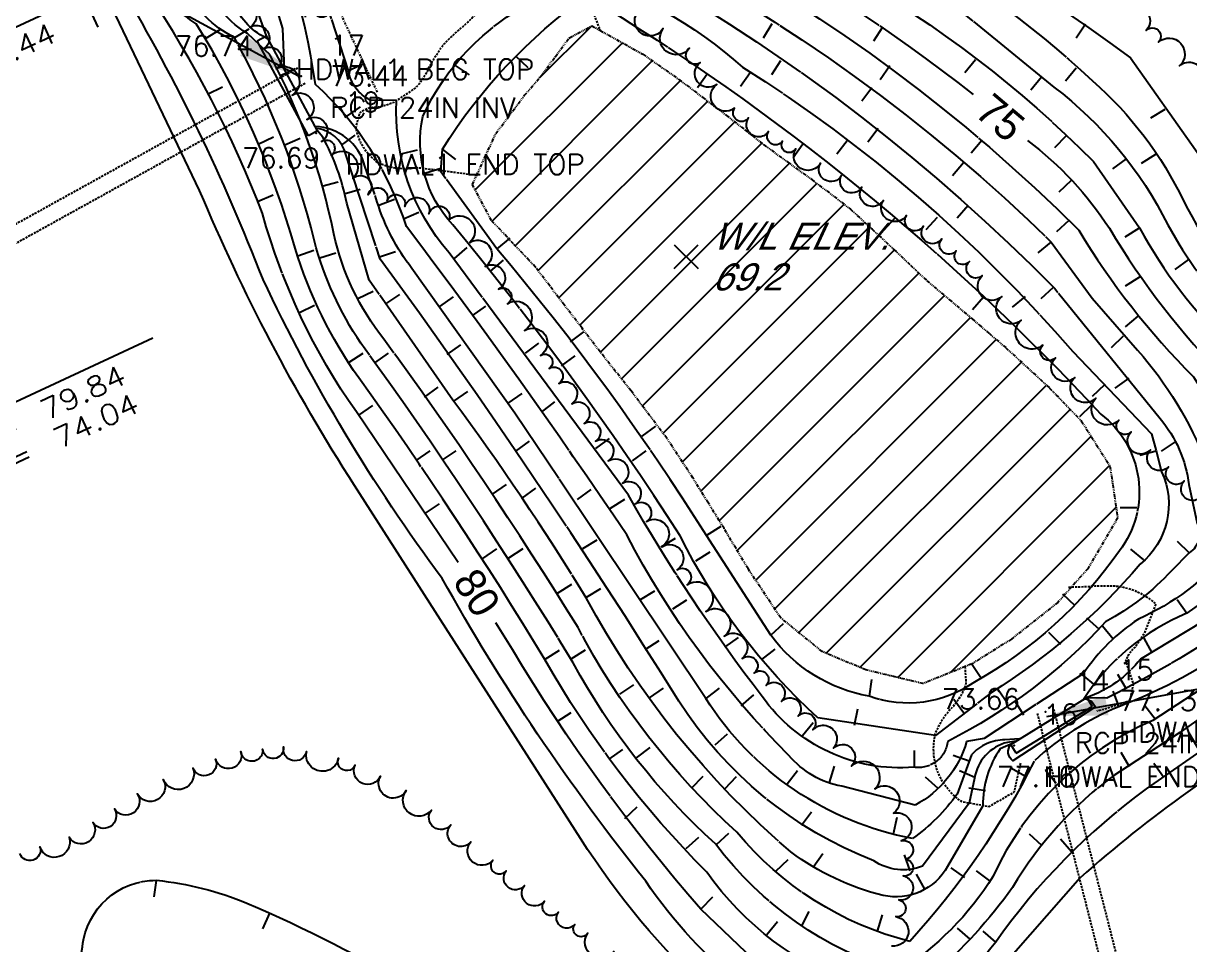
# Model space of a CAD drawing. Header units: feet. Extents: x 1023941 to 1026768, y 90264 to 94497.
# Drawn here: x 1025408.5 to 1025546.3, y 91420.2 to 91529 of the extents above; entities that cross this region are included whole.
import ezdxf
from ezdxf.enums import TextEntityAlignment as Align

# ---------------------------------------------------------------- set-up
doc = ezdxf.new("R2010")
doc.units = ezdxf.units.FT
doc.header["$MEASUREMENT"] = 0
for name, pattern in [('DASHDOT2', [0.5, 0.25, -0.11875, 0.0125, -0.11875]), ('HIDDEN', [0.375, 0.25, -0.125]), ('LTP702', [40, 40, 0]), ('LTP706', [40, 40, 0]), ('WATER2', [0.56, 0.4, -0.04, 0, -0.04, 0, -0.04, 0, -0.04])]:
    doc.linetypes.add(name, pattern=pattern)
for name, color, linetype in [('ANNOTATE', 10, 'Continuous'), ('BRUSH', 9, 'Continuous'), ('CF-DEP_INDX', 11, 'LTP702'), ('CF-DEP_INT', 9, 'LTP706'), ('CF-INTERMED', 9, 'Continuous'), ('DESC', 2, 'Continuous'), ('DITCH', 9, 'DASHDOT2'), ('E1SIT', 11, 'Continuous'), ('E6DRL', 9, 'HIDDEN'), ('E6SIL', 9, 'Continuous'), ('E6SIT', 9, 'Continuous'), ('E6TOS', 9, 'Continuous'), ('E7SIL', 9, 'Continuous'), ('E7SIT', 10, 'Continuous'), ('ELEV', 9, 'Continuous'), ('HATCH', 9, 'Continuous'), ('HEADWALL', 10, 'Continuous'), ('LAKE', 10, 'WATER2'), ('PNTS', 2, 'Continuous'), ('ROCKLINE', 10, 'HIDDEN'), ('WSPOT', 10, 'Continuous')]:
    doc.layers.add(name, color=color, linetype=linetype)
doc.styles.add('60', font='simplex.shx', dxfattribs={"width": 1.15, "height": 2.4})
doc.styles.add('60S', font='simplex.shx', dxfattribs={"width": 1.15, "oblique": 22, "height": 2.4})
doc.styles.add('80', font='simplex.shx', dxfattribs={"width": 1.66, "height": 3.08})
doc.styles.add('S6', font='SIMPLEX', dxfattribs={"height": 0.083333})
doc.dimstyles.get("Standard").update_dxf_attribs({"dimtxt": 0.18, "dimasz": 0.18, "dimexe": 0.18, "dimexo": 0.0625, "dimgap": 0.09, "dimtad": 0, "dimtih": 1, "dimtoh": 1, "dimdec": 4, "dimzin": 0, "dimdsep": 46, "dimtxsty": 'Standard', "dimcen": 0.09, "dimadec": 0, "dimazin": 0, "dimtfac": 1, "dimtdec": 4, "dimtofl": 0, "dimtmove": 0, "dimatfit": 3, "dimfxl": 1, "dimtolj": 1, "dimtzin": 0, "dimarcsym": 0})

# ---------------------------------------------------------------- blocks, each defined once
blk = doc.blocks.new('ELHWOUT')
at = {"layer": 'E7SIL'}
for p, q in [((-0.1174, 0.117), (-0.1174, -0.1036)), ((-1.2174, 0), (-0.1174, 0)), ((0, 0), (-0.1174, 0))]:
    blk.add_line(p, q, dxfattribs=at)
at = {"layer": 'E1SIT', "style": '80', "width": 1.66}
blk.add_attdef('STRUC.', (-1.1636, 0.0228), '', height=0.077, dxfattribs=at)
at = {"layer": 'E6SIT', "style": '60', "width": 1.15}
blk.add_text('OUT', height=0.06, dxfattribs=at).set_placement((-0.9358, -0.0892))
at = {"layer": 'E7SIT', "style": '60', "width": 1.15}
for s, p in [('INV.', (-1.1636, -0.0892)), ('=', (-0.6617, -0.0892))]:
    blk.add_text(s, height=0.06, dxfattribs=at).set_placement(p)
blk.add_attdef('INV.1', (-0.5059, -0.0892), '', height=0.06, dxfattribs=at)
blk = doc.blocks.new('EROUT')
at = {"layer": 'E6SIL'}
for p, q in [((0.1174, 0.1477), (0.1174, -0.1477)), ((0.1174, 0), (0, 0)), ((0.1174, 0.0307), (1.2174, 0.0307))]:
    blk.add_line(p, q, dxfattribs=at)
at = {"layer": 'E1SIT', "style": '80', "width": 1.66}
blk.add_attdef('STRUC.', (0.1712, 0.0535), '', height=0.077, dxfattribs=at)
at = {"layer": 'E6SIT', "style": '60', "width": 1.15}
blk.add_text('OUT', height=0.06, dxfattribs=at).set_placement((0.399, -0.1505))
at = {"layer": 'E7SIT', "style": '60', "width": 1.15}
for s, p in [('RIM', (0.1712, -0.0585)), ('=', (0.6731, -0.0585)), ('INV.', (0.1712, -0.1505)), ('=', (0.6731, -0.1505))]:
    blk.add_text(s, height=0.06, dxfattribs=at).set_placement(p)
for tag, p in [('RIM', (0.8289, -0.0585)), ('INV.OUT', (0.8289, -0.1505))]:
    blk.add_attdef(tag, p, '', height=0.06, dxfattribs=at)
blk = doc.blocks.new('WSPOT')
for p, q in [((-0.5, -0.5), (0.5, 0.5)), ((-0.5, 0.5), (0.5, -0.5))]:
    blk.add_line(p, q)
blk = doc.blocks.new('POINT')
blk.add_point((0, 0))
at = {"layer": 'DESC', "style": 'S6'}
blk.add_attdef('DESC', (0.1191, -0.1698), '', height=0.0833, dxfattribs=at)
at = {"layer": 'ELEV', "style": 'S6'}
blk.add_attdef('ELEV', (0.1191, -0.0403), '', height=0.0833, dxfattribs=at)
at = {"layer": 'PNTS', "style": 'S6'}
blk.add_attdef('POINT', (0.1191, 0.0855), '', height=0.0833, dxfattribs=at)
blk = doc.blocks.new('DEPRESS2')
blk.add_line((0.005859, -0.996094), (0.001953, -0.001953))
blk = doc.blocks.new('DEPRESS')
blk.add_line((0.005859, -0.996094), (0.001953, -0.001953))

msp = doc.modelspace()

# ---------------------------------------------------------------- linework, layer by layer
at = {"layer": 'BRUSH', "flags": 128}
for points in [[(1025433.59, 91531.32, -1), (1025435.3, 91528.56, -1), (1025436.91, 91526.02, -1), (1025438.4, 91523.67, -1), (1025440.28, 91520.57, -1), (1025442.04, 91517.69, -1), (1025443.77, 91515.09, -1), (1025444.88, 91513.43, -1), (1025447.45, 91510.7, -1), (1025449.25, 91508.79, -1), (1025451.51, 91508.06, -1), (1025453.58, 91507.4, -1), (1025456.45, 91506.55, -1), (1025458.84, 91505.85, -1), (1025461.28, 91503.17, -1), (1025463.09, 91500.32, -1), (1025464.68, 91497.64, -1), (1025465.71, 91495.92, -1), (1025467.74, 91492.76, -1), (1025469.64, 91489.82, -1), (1025470.64, 91488.28, -1), (1025471.78, 91486.49, -1), (1025473.31, 91484.11, -1), (1025474.79, 91481.79, -1), (1025476.13, 91479.68, -1), (1025477.61, 91477.36, -1), (1025479.29, 91474.72, -1), (1025480.82, 91472.29, -1), (1025482.13, 91470.2, -1), (1025483.98, 91467.23, -1), (1025485.77, 91464.51, -1), (1025486.94, 91462.74, -1), (1025489.17, 91459.57, -1), (1025491.32, 91456.65, -1), (1025493.45, 91454.03, -1), (1025494.87, 91452.29, -1), (1025496.26, 91450.85, -1), (1025498.09, 91448.96, -1), (1025500.04, 91447.2, -1), (1025501.81, 91445.61, -1), (1025504.22, 91443.43, -1), (1025506.36, 91441.33, -1), (1025509.13, 91438.62, -1), (1025511.33, 91435.74, -1), (1025512.22, 91432.49, -1), (1025512.81, 91430.32, -1), (1025512.46, 91428.35, -1), (1025511.94, 91425.52, -1), (1025511.58, 91423.54, -1), (1025511.1, 91420.07, -1)], [(1025547.68, 91473.13, -1), (1025545.65, 91474.99, -1), (1025543.81, 91476.68, -1), (1025541.66, 91478.66, -1), (1025539.39, 91480.8, -1), (1025537.93, 91482.18, -1), (1025535.23, 91484.77, -1), (1025532.72, 91487.22, -1), (1025530.45, 91489.54, -1), (1025528.96, 91491.05, -1), (1025526.4, 91493.97, -1), (1025524.1, 91496.77, -1), (1025521.81, 91499.25, -1), (1025520.29, 91500.91, -1), (1025518.74, 91502.17, -1), (1025517.02, 91503.59, -1), (1025514.85, 91505.07, -1), (1025512.86, 91506.36, -1), (1025510.13, 91508.13, -1), (1025507.57, 91509.69, -1), (1025505.19, 91511.07, -1), (1025502.69, 91512.51, -1), (1025499.77, 91514.21, -1), (1025498.22, 91515.12, -1), (1025496.57, 91516.25, -1), (1025494.2, 91517.88, -1), (1025492.54, 91519.01, -1), (1025490.44, 91521.81, -1), (1025488.5, 91524.41, -1), (1025487.23, 91526.12, -1), (1025484.11, 91528.41, -1), (1025481.02, 91530.3, -1)], [(1025538.94, 91530.39, -1), (1025541.18, 91528.21, -1), (1025542.61, 91526.81, -1), (1025545.11, 91524.03, -1), (1025547.38, 91521.36, -1)], [(1025478.31, 91419.48, -1), (1025475.2, 91421.58, -1), (1025473.66, 91422.63, -1), (1025471.76, 91424.06, -1), (1025470.09, 91425.37, -1), (1025467.73, 91427.22, -1), (1025465.58, 91428.94, -1), (1025463.99, 91430.2, -1), (1025461.4, 91432.37, -1), (1025459.02, 91434.38, -1), (1025456.74, 91436.13, -1), (1025453.76, 91438.42, -1), (1025450.72, 91440.14, -1), (1025447.72, 91441.42, -1), (1025445.77, 91442.25, -1), (1025441.97, 91443.03, -1), (1025439.28, 91443.59, -1), (1025436.8, 91443.31, -1), (1025434.24, 91443.03, -1), (1025431.25, 91442.13, -1), (1025428.57, 91441.09, -1), (1025425.07, 91439.74, -1), (1025422, 91438.05, -1), (1025419.29, 91436.26, -1), (1025416.75, 91434.67, -1), (1025413.94, 91432.91, -1), (1025410.49, 91431.79, -1), (1025408.12, 91431.01, -1)]]:
    msp.add_lwpolyline(points, format="xyb", dxfattribs=at)
at = {"layer": 'CF-DEP_INDX', "flags": 128}
for points, elevation in [([(1025271.95, 91877.06, -0.017898943), (1025304.82, 91823.34, -0.028546735), (1025338.88, 91764.38, -0.042330164), (1025355.02, 91735.84, -0.091026461), (1025358.48, 91722.36, 0.067737758), (1025365.28, 91709.79, -0.04574151), (1025377.94, 91688.65, -0.05523161), (1025393.66, 91659.21), (1025423.03, 91605.76, 0.129145282), (1025438.78, 91586.67, 0.046379529), (1025477.46, 91563.92), (1025489.85, 91567.35, -0.087923039), (1025518.45, 91559.88), (1025525.86, 91557.4, -0.161359331), (1025532.98, 91552.03, 0.172733626), (1025541.8, 91545.03, -0.163781521), (1025548.49, 91538.37), (1025550.5, 91534.45, 0.196144276), (1025559.52, 91529.21, -0.189408516), (1025576.66, 91519.8, -0.169505492), (1025582.45, 91486.86, -0.03603737), (1025572.16, 91473.19, -0.074681818), (1025566.96, 91456.57), (1025541.17, 91438.64, 0.081162336), (1025523.39, 91420.54, -0.152124971), (1025511.48, 91411.88, -0.207981433), (1025494.8, 91418.49), (1025488.58, 91424.41, -0.044446413), (1025466.3, 91455.08), (1025464.36, 91458.24)], 80), ([(1025459.89, 91465.35), (1025447.87, 91483.14, -0.084887049), (1025436.78, 91506.58, 0.05511632), (1025423.29, 91532.67), (1025415.74, 91552.33), (1025409.87, 91572.4, 0.043801979), (1025397.77, 91599.12, 0.036216787), (1025373.14, 91647.81, 0.039466156), (1025364.28, 91663, 0.21752289), (1025351.85, 91669.64, -0.030106893), (1025275.51, 91681.74), (1025252.91, 91685.77), (1025243.67, 91687.34), (1025239.45, 91688.03, -0.327532999), (1025229.7, 91695.89), (1025228.43, 91700.43), (1025231.26, 91709.11, -0.094095183), (1025254.34, 91707.84), (1025293.59, 91700.57)], 80), ([(1025437.26, 91527.57), (1025429.52, 91549.25), (1025420.15, 91575.16), (1025418.61, 91579.09, -0.245049564), (1025424.54, 91576.51, 0.097213476), (1025449.99, 91562.29, 0.095663912), (1025473, 91546.29), (1025476.58, 91544.28, -0.187833473), (1025489.71, 91540.77, -0.045343733), (1025520.74, 91520.62)], 75), ([(1025525.76, 91444.28), (1025524.78, 91444.12, 0.30005289), (1025520.89, 91439.89), (1025520.24, 91436.94), (1025514.75, 91429.49, -0.245307745), (1025508.98, 91430.14, -0.158741737), (1025485.96, 91448.99, 0.018771762), (1025450.69, 91501.17), (1025446.44, 91514.14, 0.273115092), (1025443.15, 91516.62)], 75), ([(1025527.16, 91515.2, -0.088844926), (1025536.82, 91504.83, 0.059966362), (1025550.67, 91486.95), (1025553.6, 91481.05, -0.048720719), (1025555.73, 91468.25, -0.231804235), (1025551.94, 91460.89), (1025540.51, 91453.96, -0.143169117), (1025534.14, 91449.42)], 75)]:
    msp.add_lwpolyline(points, format="xyb", dxfattribs=dict(at, elevation=elevation))
at = {"layer": 'CF-DEP_INDX', "elevation": 70, "flags": 128}
msp.add_lwpolyline([(1025508.43, 91449.57, -0.19190239), (1025496.83, 91456.79), (1025489.23, 91468.54, 0.034598836), (1025464.48, 91502.41), (1025457.87, 91511.49), (1025458.03, 91514.17, -0.098972341), (1025475.07, 91532.26, -0.069768605), (1025535.8, 91482.9, -0.414346332), (1025538, 91466.73, -0.113400825), (1025520.87, 91451.24, -0.244494534), (1025508.43, 91449.57)], format="xyb", close=True, dxfattribs=at)
at = {"layer": 'CF-DEP_INT', "flags": 128}
for points, elevation in [([(1025226.6, 91938.13, 0.046663955), (1025239.04, 91919.83, -0.097641293), (1025246.59, 91908.54, 0.033077216), (1025280.02, 91856.62, -0.079840252), (1025299.76, 91827.14), (1025318.32, 91789.48, -0.017792185), (1025340.05, 91753.59, -0.040370994), (1025350.71, 91731.85, 0.047819829), (1025368.72, 91700.57), (1025386.73, 91667.22, 0.03071599), (1025408.31, 91626.46), (1025420.56, 91603.68, 0.162239228), (1025454.38, 91573.01), (1025465.93, 91566.29, 0.044286853), (1025497.75, 91550.07, -0.046558089), (1025539.32, 91524.96), (1025559.65, 91496.14), (1025563.05, 91491.51, -0.10873067), (1025566.08, 91483.19), (1025566.58, 91479.24), (1025567.95, 91470.2), (1025566.87, 91466.32, -0.187221478), (1025556.1, 91453.09), (1025545.15, 91445.27), (1025537.47, 91440.3, 0.101535816), (1025525.39, 91426.99, -0.056795732), (1025515.93, 91416.6, -0.281175852), (1025507.16, 91415.26, -0.15490782), (1025489.26, 91428.8, -0.067342726), (1025470.12, 91453.92, 0.019994451), (1025448.16, 91487.16, -0.077865959), (1025440.63, 91502.47, 0.070182951), (1025428.96, 91529, -0.188566554), (1025424.88, 91534.14, -0.020473449), (1025410.54, 91576.96, 0.044106916), (1025400.84, 91597.33, 0.030134069), (1025371.04, 91656.57), (1025366.14, 91664.11, 0.200072641), (1025350.48, 91672.15, -0.022425091), (1025274.89, 91684.11), (1025238.92, 91690.2), (1025236.04, 91690.72, -0.44562906), (1025233.23, 91706.62, -0.123450583), (1025250.25, 91705.88, 0.014620044), (1025339.78, 91690.37), (1025344.45, 91689.66, 0.245697808), (1025348.37, 91690.31), (1025348.95, 91691.48, 0.081186144), (1025339.9, 91708.1, -0.010236206), (1025285.27, 91800.29, 0.021282168), (1025232.86, 91879.74, -0.012985979), (1025187.66, 91950.79), (1025168.39, 91980.03, 0.021839504), (1025137.16, 92033.06, -0.024409829), (1025096.88, 92093.44, 0.039389275), (1025074.98, 92121.81, -0.095258151), (1025051.47, 92161.72, -0.078363737), (1025047.48, 92186.45, -0.092662355), (1025048.73, 92213.72, 0.022829728), (1025052.17, 92248.88, 0.047475911), (1025060.13, 92292.21), (1025068.49, 92344.97), (1025072.01, 92373.49, -0.159921887), (1025076.7, 92350.71, -0.008828759), (1025066.22, 92247.1, 0.030016614), (1025067.3, 92189.81, 0.134363077), (1025083.64, 92142.88), (1025106.15, 92109.61, -0.038819635), (1025122.59, 92086.16, -0.062628467), (1025140.02, 92065.2, 0.047832643), (1025148.96, 92054.46, -0.078556018), (1025153.9, 92047.83, 0.031310777), (1025180.85, 92006.5), (1025204.4, 91973.49), (1025226.6, 91938.13)], 79), ([(1025249.08, 91898.89), (1025283.02, 91845.84, -0.033119499), (1025317.09, 91784.07), (1025324.59, 91771.47, -0.052911278), (1025349.58, 91727.99, 0.023654536), (1025366.14, 91700.09), (1025397.04, 91639.17), (1025416.86, 91604.13, 0.121015021), (1025440.75, 91577.33), (1025444.23, 91574.66), (1025460.9, 91566.09, 0.089904355), (1025484.66, 91552.59, -0.047339031), (1025510.14, 91539.79, -0.068046594), (1025534.81, 91522.25, -0.101793848), (1025545.59, 91508.06, 0.100751), (1025555.94, 91494.73, -0.216119117), (1025563.51, 91478.38), (1025564.99, 91470.07, -0.223084763), (1025549.74, 91451.8), (1025541.94, 91446.7, 0.187028725), (1025523.09, 91428.32, -0.115144239), (1025511.85, 91417.04, -0.158005692), (1025490.28, 91432.12, -0.083909451), (1025473.48, 91453.52, 0.019948386), (1025448.42, 91491.25, -0.084730492), (1025442.92, 91503.33, 0.06770475), (1025433.42, 91527.4, -0.176427948), (1025427.7, 91533.33), (1025409.86, 91585.07, -0.03731944), (1025394.78, 91616.26, 0.019463098), (1025374.76, 91655.21), (1025366.84, 91667, 0.176916207), (1025342.48, 91675.28), (1025294.05, 91682.88), (1025239.91, 91692.17), (1025236.37, 91692.65), (1025232.39, 91699.53, -0.391033649), (1025239.9, 91704.91), (1025281.98, 91696.95, -0.014787557), (1025327.56, 91689.14), (1025345.79, 91686.94), (1025350.21, 91686), (1025351.86, 91686.81, 0.134614454), (1025348.59, 91698.36, -0.012516976), (1025282.12, 91809.93, 0.026436151), (1025235.79, 91880.25, -0.015923011), (1025189.44, 91953.23), (1025171.35, 91980.33, 0.016413054), (1025141.59, 92031.05, -0.023953818), (1025100.4, 92091.77, 0.057061316), (1025071.98, 92128.58, -0.10573069), (1025050.01, 92177.95, 0.030777543), (1025048.93, 92200.35, 0.030661285), (1025054.32, 92239.56, -0.043373513), (1025059.78, 92269.21), (1025060.7, 92273.3), (1025066.69, 92271.37, 0.069693916), (1025067.28, 92173.69, 0.116746497), (1025090.24, 92129.5, 0.023763043), (1025109.11, 92102.56), (1025118.82, 92087.57, 0.08391188), (1025125.29, 92080.43, -0.033095728), (1025142, 92059), (1025147.97, 92052.56, -0.091701448), (1025153.4, 92044.24, 0.028897169), (1025196.79, 91980.3), (1025232.95, 91923.09, -0.062650094), (1025242.73, 91909.22), (1025249.08, 91898.89)], 78), ([(1025153.45, 92039.46, 0.020112071), (1025194.08, 91979.98), (1025238, 91910.82), (1025257.89, 91879.64, -0.013366042), (1025307.17, 91797.33, -0.038239357), (1025314.86, 91781.1, 0.072952417), (1025321.22, 91769.74, -0.095777721), (1025328.72, 91760.18, -0.015156318), (1025349.15, 91723.51), (1025366.75, 91694.31, 0.01989459), (1025384.8, 91658, 0.043913086), (1025405.32, 91619.09), (1025415.68, 91599.73), (1025418.35, 91595.74, 0.201864467), (1025423.36, 91589.18, 0.12514547), (1025454.23, 91566.58, -0.087939715), (1025461.68, 91560.75), (1025468.22, 91556.54), (1025481.35, 91549.82, -0.145909144), (1025487.89, 91548.04, -0.035426347), (1025517.94, 91531.53), (1025530.27, 91521.52, -0.115078653), (1025543.72, 91505.25, 0.063222319), (1025551.81, 91494.15), (1025558.57, 91486.91), (1025561.27, 91473.35, -0.334994006), (1025552.44, 91456.12, -0.063566326), (1025537.93, 91448.32, 0.09196426), (1025527.94, 91441.92, -0.068123523), (1025513.24, 91420.61, -0.158859105), (1025492.82, 91433.5, -0.086732103), (1025474.06, 91457.67, 0.019554708), (1025451.13, 91491.73, -0.112867126), (1025445.21, 91504.18, 0.071841894), (1025437.65, 91525.37), (1025435.01, 91527.83, -0.194960283), (1025429.5, 91535.28), (1025415.17, 91576.58, 0.048914784), (1025404.87, 91598.5, 0.013782599), (1025381.11, 91648.88, 0.0645943), (1025373.29, 91660.93), (1025368.16, 91669.31, 0.176146876), (1025352.09, 91676.65, -0.030048709), (1025324.46, 91681.09, -0.011221953), (1025256.09, 91691.7), (1025256.19, 91698.88, 0.013043569), (1025305.11, 91690.83, 0.044327436), (1025338.46, 91685.5), (1025347.58, 91684.37), (1025353.16, 91683.97, 0.352411215), (1025353.92, 91690.7, 0.065133909), (1025343.13, 91711.08, -0.014742928), (1025283.22, 91812.64, 0.013100131), (1025256.01, 91857.06, -0.017528941), (1025225.85, 91899.98, -0.017611219), (1025198.68, 91943.41, 0.024296224), (1025174.03, 91981.18, 0.012041625), (1025141.68, 92035.5, -0.031243016), (1025098.34, 92098.96, 0.058657275), (1025076.42, 92127.15, -0.082301479), (1025058.64, 92158.29, 0.136327029), (1025058.47, 92166.8, 0.120703289), (1025053.63, 92174.99, -0.296601743), (1025056.26, 92189.04), (1025060.55, 92202.33), (1025062.13, 92204.91, 0.036621882), (1025065.68, 92169.31, 0.097426811), (1025084.22, 92133.34, -0.038848642), (1025099.61, 92111.41, -0.049836759), (1025116.52, 92086.54, 0.121564482), (1025122.77, 92079.65, -0.049953992), (1025138.93, 92059.69, -0.036229947), (1025153.45, 92039.46)], 77), ([(1025548.24, 91477.09), (1025549.04, 91474.82), (1025550.92, 91466.73, -0.114192047), (1025540.24, 91458.68, 0.097145774), (1025533.75, 91452.26), (1025522.04, 91444.58), (1025519.96, 91444.22, -0.201771254), (1025513.86, 91436.7), (1025505.22, 91438.93, -0.175588423), (1025498.97, 91442.58, -0.076920286), (1025479.81, 91468.62, 0.014267874), (1025453.79, 91505.03, 0.131245415), (1025443.06, 91521.83, 0.067302735), (1025435.45, 91547.61), (1025432.55, 91554.67, -0.107885854), (1025441.92, 91555.59, 0.123740331), (1025450.34, 91551.73, 0.068597119), (1025464, 91543.21), (1025472.11, 91538.65, -0.197007024), (1025480.85, 91538.64, -0.074808094), (1025529.96, 91503.21), (1025534.78, 91496.6), (1025540.15, 91490.45, -0.089600993), (1025548.24, 91477.09)], 73), ([(1025546.25, 91466.5), (1025544.16, 91464.38, -0.081924551), (1025536.38, 91458.37, -0.090519589), (1025517.73, 91444.24, -0.42149271), (1025513.75, 91441.18, -0.264786467), (1025495.81, 91449.54, -0.034870579), (1025480.01, 91473.31), (1025458.84, 91501.94, -0.196181013), (1025452.63, 91519.91), (1025449.52, 91519.98, -0.242114527), (1025446.94, 91523.43), (1025442.04, 91538.54, -0.107900864), (1025454.38, 91541.32, 0.135233951), (1025462.04, 91540.26), (1025466.35, 91538.41), (1025464.77, 91533.28), (1025473.85, 91536.99, -0.139169624), (1025482.15, 91534.88, -0.068881835), (1025530.36, 91497.72), (1025542.8, 91482.38, -0.144965671), (1025546.21, 91474.56), (1025547.19, 91469.98, -0.38256596), (1025546.25, 91466.5)], 72), ([(1025542.33, 91478.56), (1025542.99, 91476.08, -0.344549506), (1025540.46, 91465.18, -0.076764124), (1025522.89, 91450.02), (1025516.28, 91444.93), (1025502.4, 91447.02, -0.092982439), (1025486.13, 91468.5, 0.029474525), (1025459.27, 91505.24, -0.243328155), (1025455.71, 91518.02, -0.169196928), (1025468.73, 91531.59), (1025472.75, 91534.49), (1025473.6, 91534.97, -0.111172731), (1025493.47, 91523.87, -0.074289094), (1025532.5, 91490.27), (1025541.8, 91480.54), (1025542.33, 91478.56)], 71), ([(1025428.17, 91396.27, -0.354012465), (1025415.52, 91419.99, -0.386244065), (1025424.27, 91427.83, -0.071770993), (1025434.92, 91425.15, -0.032106901), (1025455.05, 91414.92, -0.067221985), (1025461.97, 91408.28), (1025462.1, 91403.6, 0.121040292), (1025467.89, 91400.33, -0.213095991), (1025478.1, 91388.31, -0.414739124), (1025474.01, 91383.41, -0.112491796), (1025453.38, 91384.26, -0.071971548), (1025442.64, 91388.98), (1025432.23, 91394.42), (1025428.17, 91396.27)], 82)]:
    msp.add_lwpolyline(points, format="xyb", close=True, dxfattribs=dict(at, elevation=elevation))
for points, elevation in [([(1025437.45, 91527.2), (1025436.5, 91527.69, -0.18012211), (1025433.03, 91532.34), (1025416.41, 91578.91), (1025413.95, 91585.43, -0.301094538), (1025420.45, 91585.27, 0.069854274), (1025443.96, 91567.99, -0.12570516), (1025456.32, 91561.07, 0.092064651), (1025472.11, 91550.74), (1025479.37, 91547, -0.175948136), (1025485.58, 91545.85, -0.043173655), (1025505.85, 91534.88, -0.07038679), (1025534.93, 91512.72), (1025540.38, 91504.88, 0.079206526), (1025551.16, 91490.89, -0.134346097), (1025556.46, 91482.26, -0.09380859), (1025557.92, 91465.76, -0.269555475), (1025553.24, 91459.2, -0.033758139), (1025536.52, 91449.34), (1025534.1, 91449.39)], 76), ([(1025439.38, 91523.63), (1025439.18, 91528.42, 0.023660329), (1025426.11, 91564.98), (1025424.62, 91569.21, -0.056836194), (1025441.65, 91561.14, -0.102743216), (1025450.52, 91556.78, 0.080250856), (1025471.03, 91543.48), (1025474.49, 91541.39, -0.234605094), (1025487.11, 91538.8, -0.073350994), (1025533.21, 91504.6, 0.059614044), (1025546.74, 91487.3, -0.111116417), (1025552.86, 91470.46, -0.318413234), (1025549.36, 91461.78), (1025545.97, 91459.37, 0.153112059), (1025533.76, 91449.18)], 74), ([(1025526.22, 91444.53), (1025524.47, 91444.43, 0.208472115), (1025520.52, 91442.66), (1025518.84, 91438.02, -0.085169474), (1025513.56, 91432.76, -0.207312104), (1025489.14, 91449.3), (1025466.61, 91483), (1025454.44, 91500.1, -0.092279685), (1025450.35, 91507.93), (1025448.89, 91512.18, 0.325779293), (1025443.01, 91516.87)], 74), ([(1025525.45, 91444.02), (1025523.91, 91443.35, 0.153474397), (1025521.88, 91436.64), (1025517.71, 91429.47, -0.334178623), (1025510.08, 91426.05, -0.100599838), (1025499.2, 91431.18, -0.093131388), (1025475.01, 91461.21, 0.021764157), (1025459.28, 91484.54), (1025449.4, 91498.69), (1025446.73, 91507.82, 0.077169366), (1025443.9, 91515.6), (1025443.3, 91516.33)], 76)]:
    msp.add_lwpolyline(points, format="xyb", dxfattribs=dict(at, elevation=elevation))
at = {"layer": 'CF-INTERMED', "flags": 128}
for points, elevation in [([(1025617.56, 91398.4, 0.076754913), (1025605.67, 91394.94, -0.238030903), (1025595.03, 91396.04, -0.106234269), (1025583.94, 91409.49), (1025563.97097, 91445.48134, 0.536280182), (1025559.82444, 91447.0942, 0.051592993), (1025533.36, 91428.13), (1025525.49, 91419.13, -0.113881733), (1025508.78, 91406.79, -0.158894724), (1025482.06, 91427.73, -0.042274634), (1025458.00423, 91463.48779, -0.049926993), (1025436.84648, 91498.79624, 0.041050751), (1025420.16546, 91533.2427, -0.038895658), (1025407.63077, 91572.75152, 0.03338704), (1025368.87, 91650.64), (1025363.32121, 91660.49959, 0.266504489), (1025350.10046, 91667.42004, -0.044377604), (1025281.86, 91678.26)], 81), ([(1025631.54957, 91339.03769), (1025602.27386, 91333.86473, -0.07472121), (1025573.12, 91336.99, -0.072918953), (1025538.24, 91347.25, -0.123718142), (1025528.97, 91355.03, 0.038797257), (1025512.67, 91375.46, -0.16136834), (1025509.41, 91382.92), (1025509.57, 91396.08), (1025509.34, 91400.38, -0.128765519), (1025474.36126, 91432.75232), (1025447.65, 91474.47, -0.044090158), (1025429.36054, 91509.31026), (1025413.46, 91542.54), (1025407.51053, 91552.90142), (1025406.09, 91559.93), (1025405.05415, 91570.39616, 0.294318673), (1025402.7223, 91574.49932, -0.088758884), (1025391.92, 91579.07, -0.143475338), (1025388.59, 91585.52, 0.128460273), (1025375.4, 91606.6)], 82), ([(1025533.97, 91449.31), (1025534.69, 91448.99), (1025535.2, 91448.32), (1025525.42, 91441.95, -0.431230748), (1025525.18, 91443.88)], 77)]:
    msp.add_lwpolyline(points, format="xyb", dxfattribs=dict(at, elevation=elevation))
at = {"layer": 'DITCH'}
msp.add_polyline3d([(1025450.36, 91520.92, 0), (1025442.4, 91537.95, 0), (1025438.18, 91545.01, 0), (1025433.96, 91552.08, 0), (1025430.19, 91559.16, 0), (1025426.42, 91566.24, 0), (1025419.35, 91577.99, 0), (1025415.05, 91584.46, 0), (1025412.45, 91587.01, 0), (1025409.02, 91592.95, 0)], dxfattribs=at)
at = {"layer": 'E6DRL'}
for p, q in [((1025440.92653, 91523.73499), (1025342.81888, 91469.46121)), ((1025441.80982, 91521.94061), (1025343.70217, 91467.66683)), ((1025528.29989, 91447.52062), (1025577.88989, 91253.25045)), ((1025530.23775, 91448.01528), (1025579.82775, 91253.74511))]:
    msp.add_line(p, q, dxfattribs=at)
at = {"layer": 'HATCH', "flags": 128}
for points in [[(1025469.52, 91522.61), (1025475.59, 91528.68)], [(1025461.92, 91509.36), (1025479.3, 91526.74)], [(1025463.9, 91505.68), (1025482.83, 91524.61)], [(1025466.65, 91502.77), (1025486.16, 91522.28)], [(1025469.36, 91499.83), (1025489.37, 91519.84)], [(1025471.8, 91496.62), (1025492.58, 91517.39)], [(1025474.25, 91493.41), (1025495.75, 91514.9)], [(1025476.7, 91490.2), (1025499.02, 91512.52)], [(1025479.2, 91487.04), (1025502.28, 91510.13)], [(1025481.67, 91483.85), (1025505.49, 91507.67)], [(1025484.11, 91480.63), (1025508.49, 91505.01)], [(1025486.38, 91477.25), (1025511.42, 91502.29)], [(1025488.58, 91473.8), (1025514.33, 91499.54)], [(1025490.74, 91470.3), (1025517.34, 91496.9)], [(1025492.87, 91466.77), (1025520.41, 91494.31)], [(1025495.04, 91463.28), (1025523.45, 91491.7)], [(1025497.29, 91459.88), (1025526.44, 91489.02)], [(1025500.15, 91457.08), (1025529.38, 91486.31)], [(1025503.37, 91454.64), (1025532.18, 91483.45)], [(1025507.35, 91452.97), (1025534.65, 91480.27)], [(1025511.82, 91451.78), (1025536.85, 91476.81)], [(1025518.07, 91452.38), (1025537.61, 91471.91)]]:
    msp.add_lwpolyline(points, dxfattribs=at)
at = {"layer": 'HEADWALL'}
for p, q in [((1025436.16008, 91526.97919), (1025437.26, 91527.57)), ((1025443.3, 91516.33), (1025442.20008, 91515.73919)), ((1025534.14, 91449.42), (1025534.78531, 91448.37639)), ((1025525.82531, 91442.83639), (1025525.18, 91443.88))]:
    msp.add_line(p, q, dxfattribs=at)
for points in [[(1025443.3, 91516.33, 0), (1025437.26, 91527.57, 0)], [(1025442.20008, 91515.73919, 0), (1025436.16008, 91526.97919, 0)], [(1025525.18, 91443.88, 0), (1025534.14, 91449.42, 0)], [(1025525.82531, 91442.83639, 0), (1025534.78531, 91448.37639, 0)]]:
    msp.add_polyline3d(points, dxfattribs=at)
at = {"layer": 'LAKE'}
msp.add_polyline3d([(1025462.07, 91511.06, 0), (1025464.35, 91516.02, 0), (1025467.75, 91520.54, 0), (1025469.73, 91522.87, 0), (1025471.38, 91525.11, 0), (1025473.03, 91527.34, 0), (1025475.7, 91528.74, 0), (1025476.66, 91528.21, 0), (1025481.72, 91525.39, 0), (1025486.01, 91522.39, 0), (1025488.8, 91520.28, 0), (1025491.59, 91518.17, 0), (1025493.8, 91516.43, 0), (1025496.01, 91514.69, 0), (1025498.85, 91512.64, 0), (1025501.68, 91510.58, 0), (1025506.24, 91507.1, 0), (1025508.8, 91504.72, 0), (1025511.37, 91502.34, 0), (1025513.32, 91500.49, 0), (1025515.27, 91498.64, 0), (1025517.95, 91496.39, 0), (1025520.62, 91494.13, 0), (1025522.61, 91492.43, 0), (1025524.59, 91490.73, 0), (1025529.75, 91485.97, 0), (1025533.5, 91482.09, 0), (1025536.89, 91476.74, 0), (1025537.8, 91470.62, 0), (1025534.26, 91464.63, 0), (1025532.35, 91462.47, 0), (1025530.72, 91460.64, 0), (1025525.25, 91456.3, 0), (1025520.56, 91453.38, 0), (1025519.79, 91453.07, 0), (1025514.8, 91451.06, 0), (1025508.04, 91452.68, 0), (1025502.9, 91454.84, 0), (1025498, 91458.82, 0), (1025494.14, 91464.64, 0), (1025492.72, 91467.02, 0), (1025491.3, 91469.4, 0), (1025489.46, 91472.38, 0), (1025487.62, 91475.36, 0), (1025484.55, 91480.05, 0), (1025480.32, 91485.63, 0), (1025478.5, 91487.93, 0), (1025476.68, 91490.24, 0), (1025474.55, 91493.02, 0), (1025472.43, 91495.8, 0), (1025470.73, 91498.02, 0), (1025469.03, 91500.25, 0), (1025466.43, 91503, 0), (1025463.83, 91505.75, 0), (1025461.58, 91509.99, 0), (1025462.07, 91511.06, 0)], close=True, dxfattribs=at)
at = {"layer": 'ROCKLINE', "flags": 128}
for points in [[(1025462.2, 91511.05), (1025462.07, 91511.06), (1025459.73, 91511.39, 0.002542), (1025455.1, 91511.97, -0.150926), (1025450.47, 91512.55, -0.204262), (1025447.84, 91516.75), (1025448.29, 91518.48, -0.191497), (1025450.37, 91519.14, 0.042388), (1025452.45, 91519.79), (1025454.91, 91521.44, 0.069877), (1025456.56, 91524, -0.033089), (1025458.2, 91526.56, -0.027919), (1025460.07, 91528.33, 0.030514), (1025461.94, 91530.1), (1025463.51, 91532.26), (1025466.42, 91534.66), (1025469.03, 91536.54), (1025471.25, 91536.9), (1025473.47, 91534.75), (1025475.16, 91532.09, -0.02879), (1025475.91, 91530.15), (1025476.66, 91528.21), (1025476.68, 91528.14)], [(1025532.01, 91462.46), (1025532.35, 91462.47), (1025534.53, 91462.54, -0.042122), (1025536.71, 91462.61, -0.198866), (1025542.3, 91460.45), (1025540.97, 91457.07, -0.02755), (1025539.86, 91455.38, 0.13599), (1025538.74, 91453.69), (1025539.63, 91450.97), (1025539.19, 91449.01), (1025536.24, 91448.04), (1025535.34, 91447.81)], [(1025526.31, 91441.65), (1025525.54, 91438.21), (1025522.58, 91436.52), (1025519.45, 91437.08, -0.317094), (1025516.26, 91445.07, -0.104704), (1025518.09, 91448.09, 0.123576), (1025519.92, 91451.1), (1025519.79, 91453.07)]]:
    msp.add_lwpolyline(points, format="xyb", dxfattribs=at)

# ---------------------------------------------------------------- block references
at = {"layer": 'CF-DEP_INDX', "yscale": 2, "zscale": 2}
for p, xscale, rotation in [((1025510.07, 91528.65, 75), 1.999999999977772, 326.7307819996964), ((1025466.69, 91525.15, 70), 1.999999999970456, 46.79623300062099), ((1025489.32, 91523.09, 70), 1.99999999995309, 323.9270349990664), ((1025430.27, 91520.62, 80), 2.000000000007289, 115.989184000462), ((1025446.08, 91514.64, 75), 1.999999999976533, 125.9464519988222), ((1025500.62, 91514.83, 70), 2.000000000037404, 324.9314910008968), ((1025458.03, 91514.17, 70), 2.000000000000062, 52.11662199968677), ((1025532.35, 91510.51, 75), 1.999999999976519, 312.9595499991813), ((1025436.21, 91507.94, 80), 1.999999999989428, 112.9771849988662), ((1025511.52, 91506.07, 70), 2.000000000030461, 317.4792510005317), ((1025464.48, 91502.41, 70), 2.000000000001525, 129.3201790001746), ((1025450.6, 91501.42, 75), 2.000000000014635, 108.1691270013412), ((1025540.4, 91499.11, 75), 1.999999999996934, 302.5864470001092), ((1025441.14, 91494.85, 80), 1.999999999981745, 115.7161909990375), ((1025521.96, 91496.75, 70), 1.999999999996485, 319.2710709996661), ((1025473.13, 91491.41, 70), 2.000000000029787, 127.1850220012728), ((1025458.57, 91489.92, 75), 1.999999999971242, 125.2978939990444), ((1025448.14, 91482.75, 80), 1.999999999976865, 124.7842099991207), ((1025534.76, 91483.99, 70), 1.999999999980601, 313.8367019994666), ((1025481.6, 91480.27, 70), 2.000000000015692, 126.7057490008364), ((1025466.68, 91478.51, 75), 2.000000000015203, 126.0985330007387), ((1025456, 91471.17, 80), 1.999999999972012, 123.6470919986775), ((1025540.08, 91471.85, 70), 2.00000000000525, 269.559238999962), ((1025489.23, 91468.54, 70), 1.999999999991638, 121.6613139995301), ((1025474.59, 91466.96, 75), 2.000000000003163, 121.6338440003345), ((1025532.73, 91460.29, 70), 1.99999999999288, 225.7867460000192), ((1025496.83, 91456.79, 70), 1.999999999976987, 132.1272309991361), ((1025481.93, 91455.04, 75), 1.999999999990355, 122.5908939996618), ((1025541.85, 91454.69, 75), 1.999999999974813, 208.4083850004027), ((1025521.66, 91451.77, 70), 2.00000000002525, 213.6596639994365), ((1025508.43, 91449.57, 70), 2.000000000055099, 171.0841850003433), ((1025471.54, 91446.55, 80), 2.000000000010726, 121.9722200001059), ((1025490.2, 91443.77, 75), 1.999999999966137, 131.3379829991332), ((1025520.94, 91440, 75), 2.000000000020969, 246.1596359985068), ((1025543.21, 91440.03, 80), 2.000000000036156, 214.298638999047), ((1025479.56, 91435.08, 80), 2.000000000010054, 133.8782850002129), ((1025500.45, 91434.28, 75), 2.000000000002981, 143.0454859999274), ((1025532.36, 91431.23, 80), 2.000000000043413, 220.7488359991971), ((1025513.25, 91428.95, 75), 1.999999999972812, 199.6082840001989), ((1025488.58, 91424.41, 80), 1.999999999986018, 136.1516459995864), ((1025523.39, 91420.54, 80), 2.000000000023892, 228.9624379994769)]:
    msp.add_blockref('DEPRESS', p, dxfattribs=dict(at, xscale=xscale, rotation=rotation))
at = {"layer": 'CF-DEP_INT', "yscale": 2, "zscale": 2}
for p, xscale, rotation in [((1025497, 91529.04, 73), 2.000000000048847, 327.8565680007547), ((1025533.98, 91528.97, 79), 1.999999999969193, 326.2145019995997), ((1025430.03, 91527.22, 79), 1.999999999999878, 120.9456380002099), ((1025433.48, 91527.31, 78), 1.999999999999583, 121.4615159997073), ((1025498.02, 91524.66, 72), 2.000000000038288, 326.8754040009367), ((1025520.99, 91524.78, 76), 1.999999999988111, 320.4168289994548), ((1025438.85, 91522.81, 77), 2.000000000007031, 115.0263620000959), ((1025446.94, 91523.43, 72), 2.000000000022129, 114.3912550010427), ((1025459.57, 91524.07, 71), 2.000000000014025, 55.84741399905808), ((1025494.37, 91523.24, 71), 1.999999999962844, 324.9967709992039), ((1025510.89, 91524.05, 74), 2.000000000002285, 324.8332420001967), ((1025532.89, 91523.8, 78), 2.000000000009036, 321.0316080002719), ((1025528.81, 91522.72, 77), 1.999999999967442, 320.5577079992104), ((1025508.77, 91521.47, 73), 1.999999999958244, 322.5191459990061), ((1025446.68, 91518.04, 73), 2.000000000005787, 124.276032000521), ((1025543.42, 91518.91, 79), 2.000000000009346, 300.2680980006488), ((1025509.5, 91516.65, 72), 1.999999999962232, 322.6924669991998), ((1025436.28, 91514.71, 79), 1.999999999982603, 115.4836239993222), ((1025439.42, 91514.65, 78), 1.999999999990198, 112.9014859994478), ((1025505.84, 91515.2, 71), 2.000000000024978, 322.5073090003322), ((1025521.77, 91515.26, 74), 2.000000000015778, 319.1960540004837), ((1025531.74, 91515.8, 76), 2.000000000001067, 316.0130829999994), ((1025453.11, 91513.57, 72), 1.999999999998358, 103.9447540003518), ((1025542.3, 91513.58, 78), 1.999999999996076, 301.0689139997057), ((1025519.59, 91512.6, 73), 1.99999999997885, 319.5973059993615), ((1025538.83, 91513.03, 77), 2.00000000001172, 305.8526190001331), ((1025455.96, 91511.3, 71), 1.999999999989712, 107.0224189986776), ((1025443.78, 91509.76, 77), 1.999999999985479, 104.3034479987136), ((1025446.43, 91508.86, 76), 2.000000000007057, 106.0102450013806), ((1025450.51, 91507.52, 74), 2.000000000010765, 110.644104001239), ((1025453.43, 91505.89, 73), 1.999999999981816, 113.1213919986424), ((1025520.15, 91507.57, 72), 1.999999999965088, 318.8985729992584), ((1025516.52, 91506.17, 71), 2.000000000017168, 317.9174020004086), ((1025532.08, 91505.81, 74), 2.000000000013071, 312.7995790004962), ((1025540.38, 91504.88, 76), 1.999999999974069, 301.1691639987083), ((1025459.41, 91501.28, 72), 2.000000000033095, 130.1900530011918), ((1025529.96, 91503.21, 73), 2.000000000034243, 309.2415810009938), ((1025440.95, 91501.54, 79), 2.00000000002183, 108.8615650014221), ((1025443.55, 91501.3, 78), 1.999999999999095, 107.2822179997594), ((1025463.69, 91499.78, 71), 1.99999999999459, 130.1211649995579), ((1025546.21, 91501.14, 77), 2.000000000008717, 306.0463430001395), ((1025448.06, 91496.48, 77), 1.999999999977889, 115.8041449985611), ((1025451.33, 91495.89, 76), 2.000000000005757, 124.5319610003272), ((1025530.22, 91497.87, 72), 1.999999999971042, 312.0444439992595), ((1025457.68, 91495.59, 74), 2.000000000018499, 124.9403170008068), ((1025461.52, 91494.5, 73), 1.999999999969796, 125.0625969991016), ((1025526.9, 91496.78, 71), 1.999999999984617, 308.9347689992264), ((1025540.24, 91494.46, 74), 1.999999999962174, 309.5143449988881), ((1025538.5, 91492.14, 73), 2.00000000001622, 314.1898070003959), ((1025446.99, 91488.96, 79), 2.000000000020435, 123.0113970011159), ((1025450, 91488.95, 78), 2.0000000000026, 124.4636249999515), ((1025467.8, 91490.08, 72), 1.999999999993966, 126.4759339996246), ((1025472.07, 91488.57, 71), 2.000000000008185, 126.6818130001511), ((1025455.9, 91484.89, 77), 2.000000000026255, 125.5464080013754), ((1025536.28, 91486.4, 71), 2.000000000034783, 313.4091060011731), ((1025539.14, 91487.12, 72), 1.999999999976257, 305.0958169992389), ((1025459.36, 91484.42, 76), 2.000000000026187, 125.0806190013533), ((1025465.78, 91484.17, 74), 2.000000000009383, 125.2847940001078), ((1025469.69, 91483.13, 73), 1.999999999974484, 126.8607599992037), ((1025476.13, 91478.83, 72), 1.99999999997893, 126.3864659988346), ((1025544.63, 91479.61, 72), 2.000000000036127, 303.3990310012871), ((1025454.91, 91477.41, 79), 1.9999999999887, 124.2232699994284), ((1025457.97, 91477.44, 78), 1.999999999985869, 123.7280509993941), ((1025480.44, 91477.36, 71), 1.999999999985689, 125.923361999467), ((1025542.33, 91478.56, 71), 2.000000000014104, 284.9694870009684), ((1025463.92, 91473.42, 77), 1.999999999986207, 124.8309529994872), ((1025467.4, 91472.96, 76), 1.999999999999304, 125.5832969997977), ((1025473.96, 91472.81, 74), 1.999999999969806, 125.2533299988161), ((1025477.85, 91471.75, 73), 1.999999999999417, 122.1199119999229), ((1025483.84, 91467.15, 72), 2.000000000001788, 121.611148000288), ((1025462.78, 91465.84, 79), 1.999999999992646, 124.5245009994543), ((1025465.86, 91465.88, 78), 2.000000000011123, 123.320098000589), ((1025487.94, 91465.53, 71), 2.000000000017297, 121.3375770011008), ((1025540.87, 91465.69, 71), 1.99999999998076, 231.2954370006607), ((1025546.25, 91466.5, 72), 1.999999999986324, 225.391332000504), ((1025471.59, 91461.71, 77), 1.999999999980527, 121.4895199990409), ((1025475.01, 91461.21, 76), 2.000000000011564, 121.4583260003349), ((1025481.39, 91460.95, 74), 1.999999999977403, 121.3064669985935), ((1025485.2, 91459.84, 73), 2.000000000001772, 122.1560699999869), ((1025545.97, 91459.37, 74), 1.999999999958545, 215.2940400008755), ((1025535.62, 91457.51, 72), 1.999999999978415, 228.3261200009995), ((1025531.04, 91455.73, 71), 1.999999999968245, 225.5186940010954), ((1025537.26, 91456.33, 73), 2.00000000000042, 218.21007700019), ((1025491.35, 91455.34, 72), 1.999999999989045, 125.474177999637), ((1025470.12, 91453.92, 79), 2.000000000004718, 121.407954000386), ((1025473.21, 91453.96, 78), 2.000000000011326, 121.3407000007591), ((1025495.73, 91453.91, 71), 1.999999999984541, 127.5402419992595), ((1025535.14, 91450.85, 74), 2.000000000015315, 230.2993969997486), ((1025538.82, 91450.45, 76), 1.999999999957374, 210.5748820008507), ((1025478.96, 91449.81, 77), 1.999999999976875, 123.4542909989472), ((1025482.47, 91449.37, 76), 1.999999999966545, 124.7995609986876), ((1025489.14, 91449.3, 74), 2.000000000013308, 127.2663910002659), ((1025524.84, 91448.72, 72), 1.999999999953167, 214.5337670007049), ((1025537.93, 91448.32, 77), 2.000000000011819, 200.9009180000036), ((1025493.29, 91448.44, 73), 1.999999999970151, 130.8900809992363), ((1025519.65, 91447.62, 71), 2.000000000041047, 216.5162109991686), ((1025526.68, 91447.37, 73), 1.999999999952846, 211.7834130008099), ((1025506.66, 91446.09, 71), 1.999999999957292, 167.6637629995847), ((1025542.22, 91446.91, 78), 1.999999999971017, 216.9889840004233), ((1025500.57, 91444.87, 72), 2.000000000028741, 140.5242210008653), ((1025477.68, 91442.14, 79), 2.000000000024319, 124.8283160012934), ((1025480.93, 91442.3, 78), 1.999999999968646, 126.6046459990204), ((1025513.75, 91441.18, 72), 1.999999999990607, 179.8624179999587), ((1025520.25, 91441.93, 74), 2.000000000006798, 250.1366529992452), ((1025539.17, 91441.25, 79), 2.000000000048678, 209.2624579993245), ((1025498.75, 91439.16, 74), 1.999999999966456, 142.116396999026), ((1025503.72, 91439.39, 73), 2.000000000000144, 162.9066910000158), ((1025526.91, 91440.13, 77), 1.999999999989997, 240.2635570003362), ((1025530.54, 91439.32, 78), 1.999999999999908, 219.6660679998064), ((1025487.41, 91438.68, 77), 2.000000000042205, 135.4559230011183), ((1025491.36, 91438.6, 76), 2.000000000017227, 136.6176430004825), ((1025516.58, 91438.73, 73), 2.000000000002223, 228.5332429999667), ((1025522.19, 91438.44, 76), 2.000000000005587, 260.1814479997694), ((1025511.28, 91433.29, 74), 2.000000000030289, 166.9753260003241), ((1025486.8, 91431.56, 79), 2.000000000032636, 131.7604580009451), ((1025490.38, 91432.01, 78), 2.000000000013225, 132.6887820002842), ((1025528.82, 91431.97, 79), 2.00000000001765, 226.6100369994645), ((1025501.82, 91429.33, 76), 1.999999999968136, 144.6813769991969), ((1025497.39, 91428.86, 77), 1.999999999965352, 133.296600999146), ((1025514.97, 91426.8, 76), 2.000000000034219, 208.8889389996466), ((1025519.7, 91428.15, 77), 2.000000000003772, 234.0251710001204), ((1025522.68, 91427.77, 78), 1.999999999974252, 232.9023720007353), ((1025424.27, 91427.83, 82), 1.999999999986025, 351.1099700001419), ((1025437.64, 91423.94, 82), 2.000000000013619, 336.0656040000439), ((1025500.42, 91422.36, 78), 1.999999999988041, 152.6853409999071), ((1025496.36, 91421.39, 79), 1.999999999969863, 140.2761199990123), ((1025509.38, 91421.83, 77), 1.99999999999463, 162.4645630000777), ((1025520.35, 91420.88, 79), 2.000000000030118, 228.7275969989087)]:
    msp.add_blockref('DEPRESS2', p, dxfattribs=dict(at, xscale=xscale, rotation=rotation))
at = {"layer": 'E6SIL', "xscale": 40.00000000004214, "yscale": 40, "zscale": 40, "rotation": 24.99999999997301}
for name, p, values in [('ELHWOUT', (1025419.85371, 91534.31422), {'STRUC.': 'HW', 'INV.1': '73.44'}), ('EROUT', (1025380.21465, 91470.20727), {'STRUC.': 'CB', 'RIM': '79.84', 'INV.OUT': '74.04'})]:
    msp.add_blockref(name, p, dxfattribs=at).add_auto_attribs(values)
at = {"layer": 'E6TOS'}
ref = msp.add_blockref('POINT', (1025437.26808, 91527.29946), dxfattribs=dict(at, xscale=28.80000000004657, yscale=28.80000000000291, zscale=28.79999999999999))
ref.add_attrib('ELEV', '76.74', (1025426.42549, 91525.17694), dxfattribs={"layer": 'ELEV', "height": 2.4, "style": 'S6'})
ref.add_attrib('POINT', '18', (1025440.69773, 91529.76175), dxfattribs={"layer": 'PNTS', "height": 2.4, "style": 'S6'})
ref.add_attrib('DESC', 'HDWAL1 BEG TOP', (1025440.69773, 91522.40986), dxfattribs={"layer": 'DESC', "height": 2.4, "style": 'S6'})
at = {"layer": 'E6TOS', "xscale": 28.80000000004657, "yscale": 28.80000000000291, "zscale": 28.79999999999999}
for p, values in [((1025441.34112, 91522.78683), {'ELEV': '73.44', 'POINT': '17', 'DESC': 'RCP 24IN INV'}), ((1025534.50284, 91449.02315), {'ELEV': '77.13', 'POINT': '15', 'DESC': 'HDWAL BEG TOP'})]:
    msp.add_blockref('POINT', p, dxfattribs=at).add_auto_attribs(values)
at = {"layer": 'E6TOS'}
ref = msp.add_blockref('POINT', (1025443.14103, 91516.07106), dxfattribs=dict(at, xscale=28.80000000004657, yscale=28.80000000000291, zscale=28.79999999999999))
ref.add_attrib('ELEV', '76.69', (1025434.34255, 91511.93386), dxfattribs={"layer": 'ELEV', "height": 2.4, "style": 'S6'})
ref.add_attrib('POINT', '19', (1025446.57068, 91518.53335), dxfattribs={"layer": 'PNTS', "height": 2.4, "style": 'S6'})
ref.add_attrib('DESC', 'HDWAL1 END TOP', (1025446.57068, 91511.18145), dxfattribs={"layer": 'DESC', "height": 2.4, "style": 'S6'})
ref = msp.add_blockref('POINT', (1025529.28565, 91447.74408), dxfattribs=dict(at, xscale=28.80000000004657, yscale=28.80000000000291, zscale=28.79999999999999))
ref.add_attrib('ELEV', '73.66', (1025517.01494, 91448.04228), dxfattribs={"layer": 'ELEV', "height": 2.4, "style": 'S6'})
ref.add_attrib('POINT', '14', (1025532.71529, 91450.20637), dxfattribs={"layer": 'PNTS', "height": 2.4, "style": 'S6'})
ref.add_attrib('DESC', 'RCP 24IN INV', (1025532.71529, 91442.85448), dxfattribs={"layer": 'DESC', "height": 2.4, "style": 'S6'})
ref = msp.add_blockref('POINT', (1025525.57389, 91443.76804), dxfattribs=dict(at, xscale=28.80000000004657, yscale=28.80000000000291, zscale=28.79999999999999))
ref.add_attrib('ELEV', '77.16', (1025523.50653, 91438.86504), dxfattribs={"layer": 'ELEV', "height": 2.4, "style": 'S6'})
ref.add_attrib('POINT', '16', (1025529.00354, 91446.23033), dxfattribs={"layer": 'PNTS', "height": 2.4, "style": 'S6'})
ref.add_attrib('DESC', 'HDWAL END TOP', (1025529.00354, 91438.87843), dxfattribs={"layer": 'DESC', "height": 2.4, "style": 'S6'})
at = {"layer": 'WSPOT', "xscale": 2.800000000046566, "yscale": 2.80000000000291, "zscale": 2.8}
msp.add_blockref('WSPOT', (1025486.83, 91501.49), dxfattribs=at)

# ---------------------------------------------------------------- texts
at = {"layer": 'ANNOTATE'}
for s, rotation, p in [('75', 319.815535, (1025523.95, 91517.91)), ('80', 302.158386, (1025462.13, 91461.8))]:
    msp.add_text(s, height=3.6, rotation=rotation, dxfattribs=at).set_placement(p, align=Align.MIDDLE_CENTER)
at = {"layer": 'WSPOT', "oblique": 25}
for s, p in [('W/L ELEV.', (1025489.83, 91502.29)), ('69.2', (1025489.83, 91497.49))]:
    msp.add_text(s, height=3.2, dxfattribs=at).set_placement(p)

# ---------------------------------------------------------------- leaders
at = {"layer": 'E6SIL'}
for points in [[(1025441.04456, 91522.78869), (1025419.85371, 91534.31422)], [(1025529.42154, 91447.1883), (1025566.76143, 91453.994)]]:
    msp.add_leader(points, dimstyle='Standard', override={"dimscale": 40, "dimexo": 0.0625, "dimtxsty": '60S'}, dxfattribs=at)

doc.saveas('drawing.dxf')
